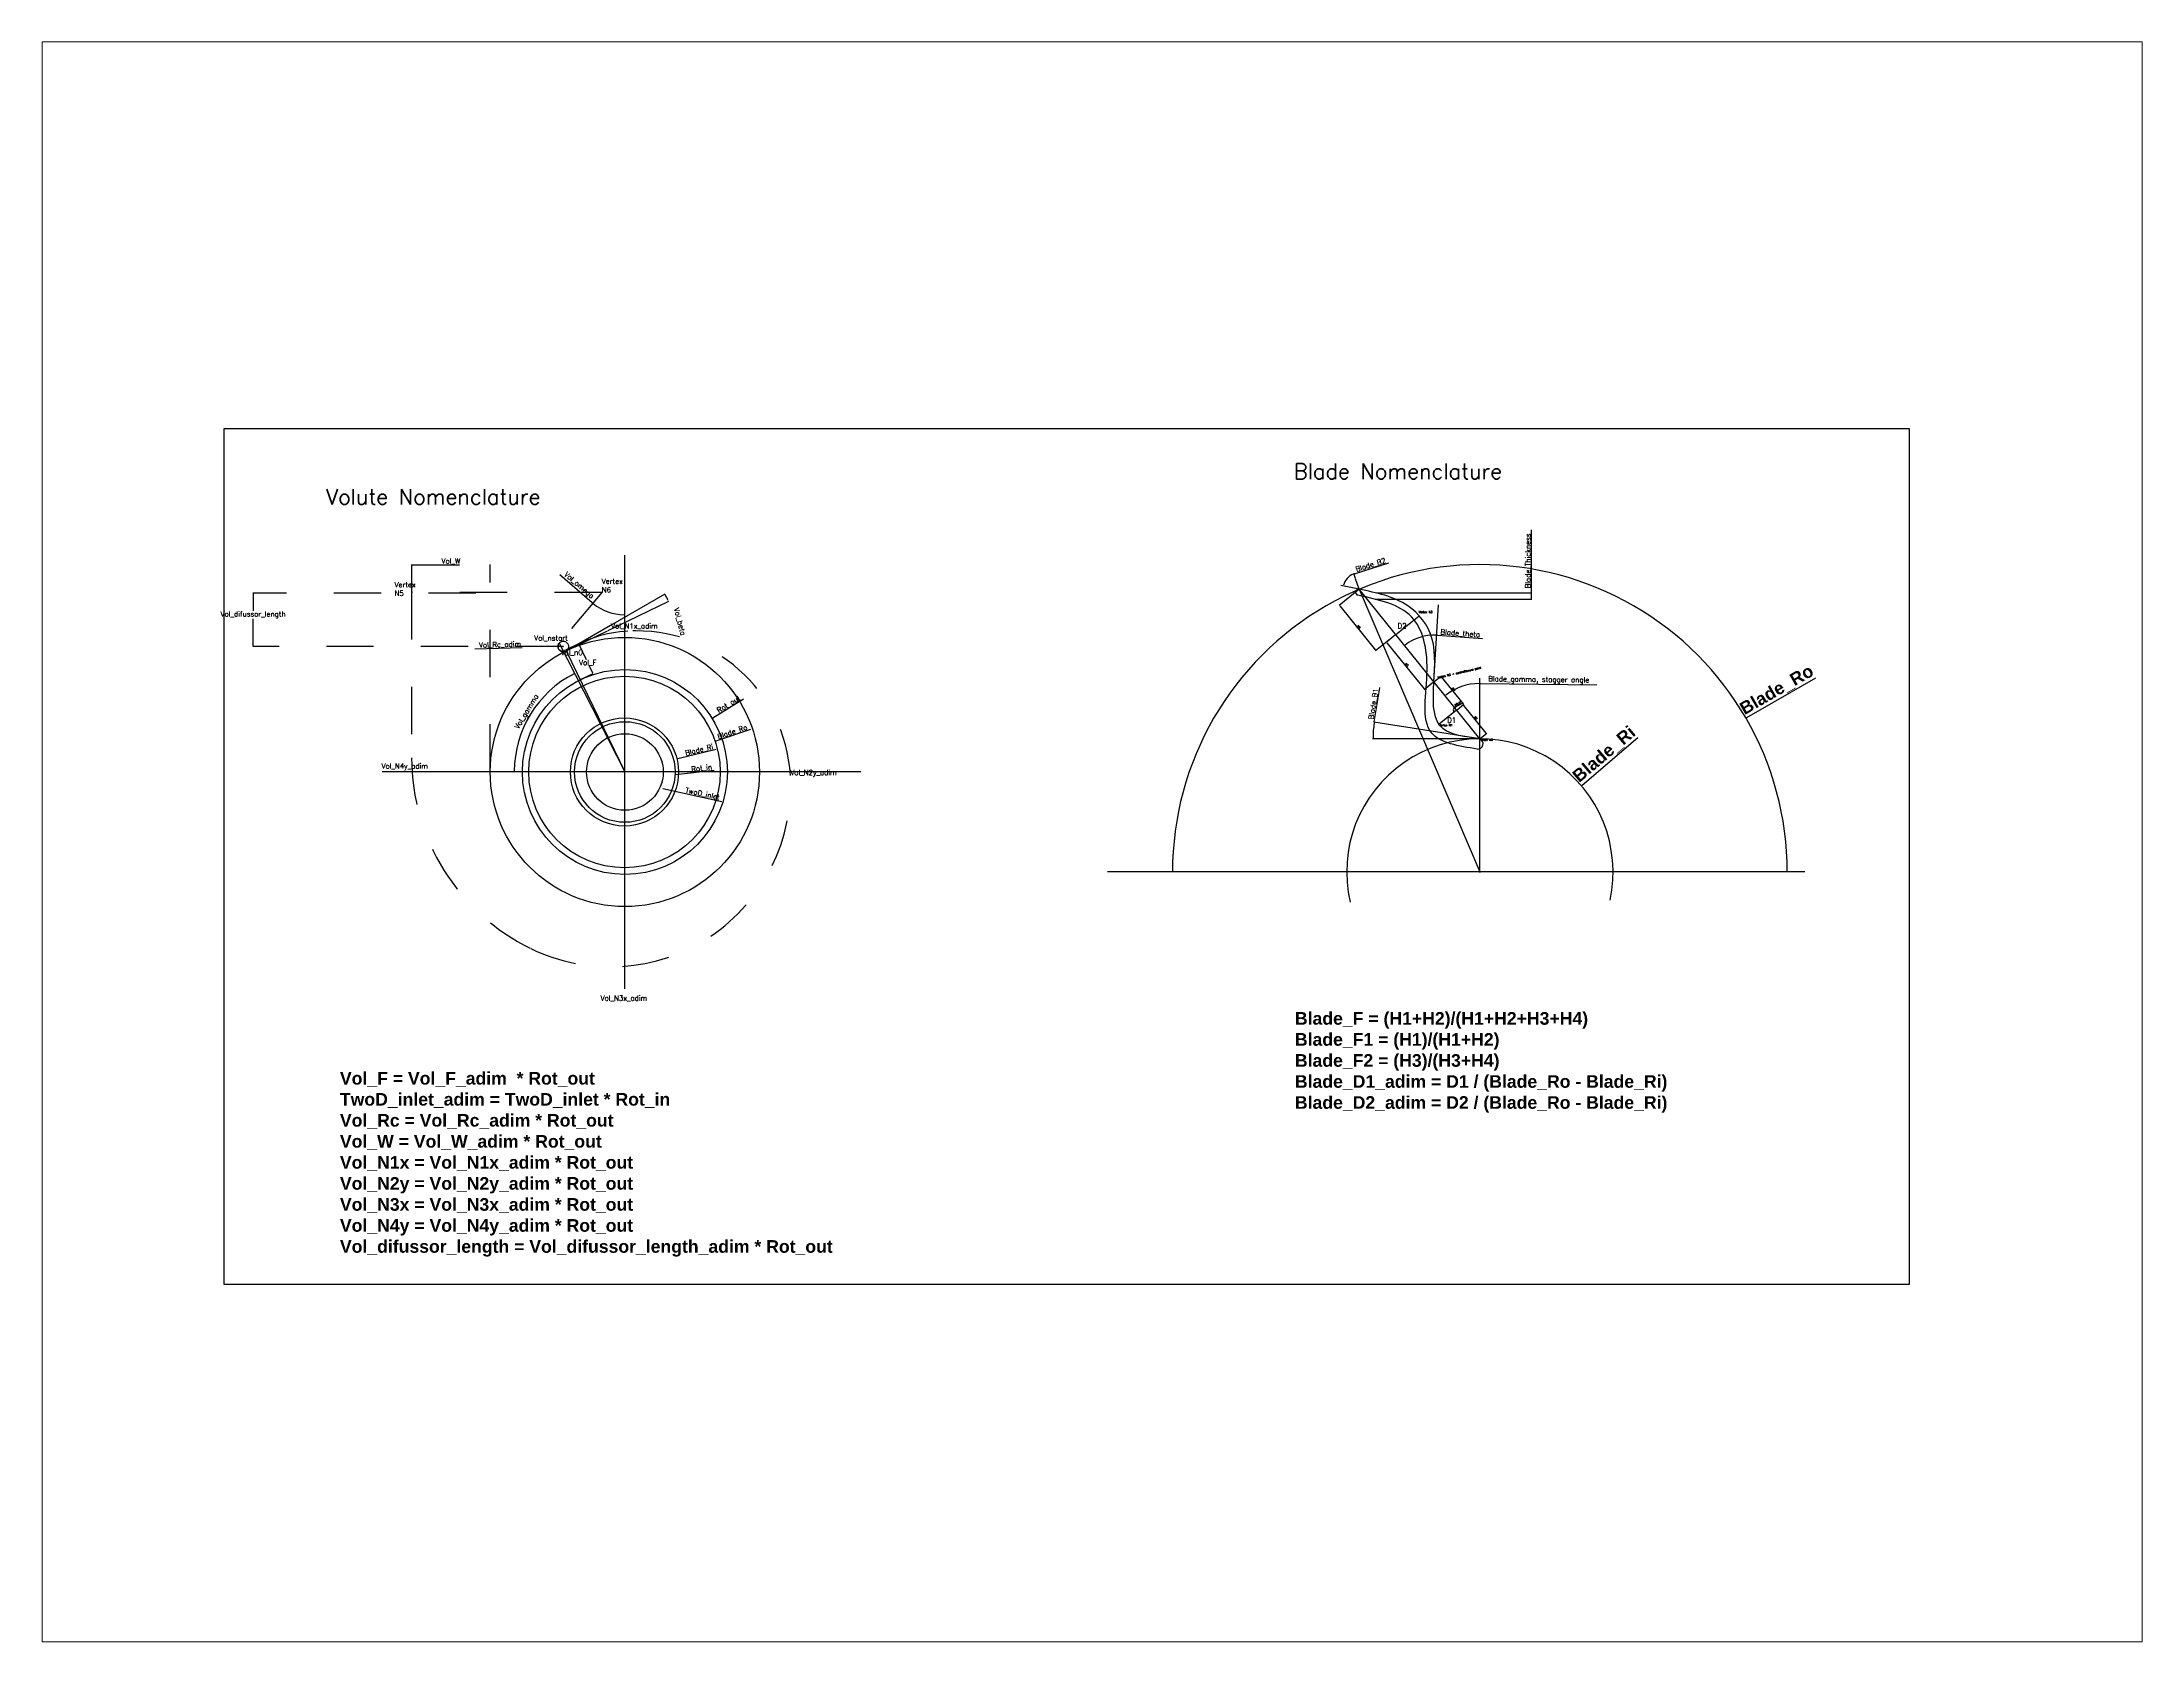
# Paper-space layout 'Presentación1' of a CAD drawing. Header units: millimetres. Extents: x 27 to 240, y 20 to 183.
# The model-space entities are those that its viewports show. They can reach past a viewport. Long polylines and large blocks are cut down to what shows.
import ezdxf

# ---------------------------------------------------------------- set-up
doc = ezdxf.new("R2010")
doc.units = ezdxf.units.MM
doc.header["$PDMODE"] = 35
doc.linetypes.add('HIDDEN', pattern=[0.2, 0.1, -0.1])
doc.linetypes.add('TRAZO_Y_PUNTO2', pattern=[12.7, 6.35, -3.175, 0, -3.175])
doc.layers.add('ACOTA', color=1, linetype='Continuous')
doc.styles.add('ROMANS', font='romans.shx', dxfattribs={"height": 25})
doc.styles.add('SANSSERIFBOLD', font='sasb____.pfb', dxfattribs={"height": 61.539317})
doc.styles.get("Standard").update_dxf_attribs({"font": 'romans.shx', "height": 10})
doc.dimstyles.get("Standard").update_dxf_attribs({"dimscale": 0.8, "dimtxt": 4, "dimasz": 4, "dimexe": 2.5, "dimexo": 2.5, "dimgap": 4, "dimtad": 1, "dimdec": 1, "dimzin": 0, "dimdsep": 46, "dimtxsty": 'Standard', "dimcen": 2.5, "dimclrt": 4, "dimadec": 1, "dimazin": 0, "dimtfac": 1, "dimtdec": 1, "dimtofl": 0, "dimtmove": 0, "dimatfit": 3, "dimfxl": 1, "dimtolj": 1, "dimtzin": 0, "dimarcsym": 0})

# ---------------------------------------------------------------- blocks, each defined once
blk = doc.blocks.new('*D22')
at = {"layer": 'ACOTA', "color": 0, "lineweight": -2}
for p, q in [((7576, -1286), (7303, -1518)), ((6803, -1940), (6807, -1940)), ((6805, -1942), (6805, -1938))]:
    blk.add_line(p, q, dxfattribs=at)
at = {"layer": 'ACOTA', "color": 0}
blk.add_solid([(7302, -1517), (7303, -1518), (7300, -1520)], dxfattribs=at)
at = {"layer": 'Defpoints', "color": 0}
for p in [(7300, -1520), (6805, -1940)]:
    blk.add_point(p, dxfattribs=at)
at = {"layer": 'ACOTA', "color": 4, "insert": (7413, -1368), "char_height": 61.54, "attachment_point": 5, "rotation": 40.2912, "style": 'SANSSERIFBOLD'}
blk.add_mtext('\\A1;Blade_Ri', dxfattribs=at)
blk = doc.blocks.new('*D23')
at = {"layer": 'ACOTA', "color": 0, "lineweight": -2}
for p, q in [((8443, -994), (8106, -1188)), ((6803, -1940), (6807, -1940)), ((6805, -1942), (6805, -1938))]:
    blk.add_line(p, q, dxfattribs=at)
at = {"layer": 'ACOTA', "color": 0}
blk.add_solid([(8106, -1188), (8107, -1189), (8104, -1190)], dxfattribs=at)
at = {"layer": 'Defpoints', "color": 0}
for p in [(8104, -1190), (6805, -1940)]:
    blk.add_point(p, dxfattribs=at)
at = {"layer": 'ACOTA', "color": 4, "insert": (8255, -1054), "char_height": 61.54, "attachment_point": 5, "rotation": 29.9968, "style": 'SANSSERIFBOLD'}
blk.add_mtext('\\A1;Blade_Ro', dxfattribs=at)
blk = doc.blocks.new('*D26')
at = {"color": 0, "lineweight": -2}
for p, q in [((6197, -507), (6189, -484)), ((6192, -485), (6361, -432))]:
    blk.add_line(p, q, dxfattribs=at)
for start, end in [(111.9002, 165.8093), (107.2708, 109.5855)]:
    blk.add_arc((6216, -560), 79.2, start, end, dxfattribs=at)
at = {"color": 0}
for points in [[(6186, -486), (6186, -487), (6189, -486)], [(6140, -541), (6139, -541), (6138, -544)]]:
    blk.add_solid(points, dxfattribs=at)
at = {"layer": 'Defpoints', "color": 0}
for p in [(6198, -509), (6125, -541), (6148, -519), (6216, -560), (6216, -560)]:
    blk.add_point(p, dxfattribs=at)
at = {"color": 4, "insert": (6272, -442), "char_height": 25, "attachment_point": 5, "rotation": 17.2708, "style": 'ROMANS'}
blk.add_mtext('\\A1;Blade_B2', dxfattribs=at)
blk = doc.blocks.new('*D27')
at = {"color": 0, "lineweight": -2}
blk.add_line((6808, -1020), (7375, -1027), dxfattribs=at)
for start, end in [(90.6799, 128.2123), (89.3201, 90)]:
    blk.add_arc((6805, -1290), 270, start, end, dxfattribs=at)
at = {"color": 0}
for points in [[(6801, -1020), (6801, -1021), (6805, -1020)], [(6638, -1079), (6637, -1078), (6635, -1080)]]:
    blk.add_solid(points, dxfattribs=at)
at = {"layer": 'Defpoints', "color": 0}
for p in [(6216, -560), (6805, -993), (6687, -1048), (6804, -1290), (6805, -1940)]:
    blk.add_point(p, dxfattribs=at)
at = {"color": 4, "insert": (7092, -1004), "char_height": 25, "attachment_point": 5, "rotation": 359.3201, "style": 'ROMANS'}
blk.add_mtext('\\A1;Blade_gamma, stagger angle', dxfattribs=at)
blk = doc.blocks.new('*D28')
at = {"color": 0, "lineweight": -2}
for p, q in [((6289, -1207), (6316, -1039)), ((6411, -1229), (6287, -1209)), ((6344, -1290), (6281, -1290))]:
    blk.add_line(p, q, dxfattribs=at)
for start, end in [(171.5106, 179.6488), (170.8082, 171.1594)]:
    blk.add_arc((6805, -1290), 522, start, end, dxfattribs=at)
at = {"color": 0}
for points in [[(6288, -1213), (6289, -1213), (6289, -1210)], [(6283, -1287), (6282, -1287), (6283, -1290)]]:
    blk.add_solid(points, dxfattribs=at)
at = {"layer": 'Defpoints', "color": 0}
for p in [(6413, -1229), (6283, -1263), (6346, -1290), (6805, -1290), (6805, -1290)]:
    blk.add_point(p, dxfattribs=at)
at = {"color": 4, "insert": (6286, -1120), "char_height": 25, "attachment_point": 5, "rotation": 80.8082, "style": 'ROMANS', "bg_fill": 3, "box_fill_scale": 1.1, "bg_fill_color": 256, "bg_fill_true_color": 13158600, "bg_fill_transparency": 11152368}
blk.add_mtext('\\A1;Blade_B1', dxfattribs=at)
blk = doc.blocks.new('*D29')
at = {"color": 0, "lineweight": -2}
blk.add_line((6597, -785), (6818, -801), dxfattribs=at)
for start, end in [(87.5273, 128.0866), (85.9161, 86.7217)]:
    blk.add_arc((6581, -1012), 228, start, end, dxfattribs=at)
at = {"color": 0}
for points in [[(6590, -784), (6590, -786), (6594, -785)], [(6441, -834), (6440, -833), (6438, -835)]]:
    blk.add_solid(points, dxfattribs=at)
at = {"layer": 'Defpoints', "color": 0}
for p in [(6216, -560), (6602, -637), (6485, -806), (6581, -1012), (6804, -1290)]:
    blk.add_point(p, dxfattribs=at)
at = {"color": 4, "insert": (6709, -776), "char_height": 25, "attachment_point": 5, "rotation": 355.9161, "style": 'ROMANS'}
blk.add_mtext('\\A1;Blade_theta', dxfattribs=at)
blk = doc.blocks.new('*D30')
at = {"color": 0, "lineweight": -2}
blk.add_line((6684, -1135), (6720, -1116), dxfattribs=at)
for start, end in [(140.222, 207.5623), (117.5623, 128.8922)]:
    blk.add_arc((6691, -1150), 16.2, start, end, dxfattribs=at)
at = {"color": 0}
for points in [[(6677, -1157), (6676, -1157), (6679, -1160)], [(6678, -1139), (6679, -1140), (6681, -1137)]]:
    blk.add_solid(points, dxfattribs=at)
at = {"layer": 'Defpoints', "color": 0}
for p in [(6216, -560), (6605, -1219), (6675, -1152), (6691, -1150), (6804, -1290)]:
    blk.add_point(p, dxfattribs=at)
at = {"color": 5, "insert": (6698, -1119), "char_height": 10, "attachment_point": 5, "rotation": 27.5623}
blk.add_mtext('\\A1;90.0°', dxfattribs=at)
blk = doc.blocks.new('*D31')
at = {"color": 0, "lineweight": -2}
for p, q in [((6214, -562), (6118, -639)), ((6121, -641), (6296, -857)), ((6393, -783), (6296, -861))]:
    blk.add_line(p, q, dxfattribs=at)
at = {"color": 0}
for points in [[(6122, -640), (6121, -641), (6119, -638)], [(6296, -856), (6295, -857), (6298, -859)]]:
    blk.add_solid(points, dxfattribs=at)
at = {"layer": 'Defpoints', "color": 0}
for p in [(6216, -560), (6394, -781), (6298, -859)]:
    blk.add_point(p, dxfattribs=at)
at = {"insert": (6215, -744), "char_height": 10, "attachment_point": 5, "rotation": 308.891}
blk.add_mtext('\\A1;H4', dxfattribs=at)
blk = doc.blocks.new('*D32')
at = {"color": 0, "lineweight": -2}
for p, q in [((6393, -783), (6347, -820)), ((6350, -821), (6532, -1047)), ((6579, -1014), (6533, -1051))]:
    blk.add_line(p, q, dxfattribs=at)
at = {"color": 0}
for points in [[(6351, -821), (6350, -821), (6348, -819)], [(6533, -1047), (6532, -1047), (6534, -1050)]]:
    blk.add_solid(points, dxfattribs=at)
at = {"layer": 'Defpoints', "color": 0}
for p in [(6394, -781), (6581, -1012), (6534, -1050)]:
    blk.add_point(p, dxfattribs=at)
at = {"color": 7, "insert": (6448, -929), "char_height": 10, "attachment_point": 5, "rotation": 308.8922}
blk.add_mtext('\\A1;H3', dxfattribs=at)
blk = doc.blocks.new('*D33')
at = {"color": 0, "lineweight": -2}
for p, q in [((6582, -1011), (6616, -984)), ((6616, -988), (6723, -1120)), ((6693, -1148), (6726, -1121))]:
    blk.add_line(p, q, dxfattribs=at)
at = {"color": 0}
for points in [[(6617, -988), (6616, -988), (6614, -985)], [(6723, -1120), (6722, -1120), (6725, -1123)]]:
    blk.add_solid(points, dxfattribs=at)
at = {"layer": 'Defpoints', "color": 0}
for p in [(6581, -1012), (6725, -1123), (6691, -1150)]:
    blk.add_point(p, dxfattribs=at)
at = {"color": 7, "insert": (6676, -1049), "char_height": 10, "attachment_point": 5, "rotation": 308.8922}
blk.add_mtext('\\A1;H2', dxfattribs=at)
blk = doc.blocks.new('*D34')
at = {"color": 0, "lineweight": -2}
for p, q in [((6693, -1148), (6724, -1123)), ((6725, -1127), (6834, -1262)), ((6806, -1289), (6838, -1263))]:
    blk.add_line(p, q, dxfattribs=at)
at = {"color": 0}
for points in [[(6725, -1126), (6724, -1127), (6723, -1124)], [(6834, -1262), (6834, -1262), (6836, -1265)]]:
    blk.add_solid(points, dxfattribs=at)
at = {"layer": 'Defpoints', "color": 0}
for p in [(6691, -1150), (6805, -1290), (6836, -1265)]:
    blk.add_point(p, dxfattribs=at)
at = {"color": 7, "insert": (6786, -1189), "char_height": 10, "attachment_point": 5, "rotation": 308.907}
blk.add_mtext('\\A1;H1', dxfattribs=at)
blk = doc.blocks.new('*D35')
at = {"color": 0, "lineweight": -2}
for p, q in [((7056, -578), (7056, -270)), ((6293, -608), (7058, -608)), ((6300, -578), (7058, -578)), ((7056, -605), (7056, -581))]:
    blk.add_line(p, q, dxfattribs=at)
at = {"color": 0}
for points in [[(7056, -581), (7057, -581), (7056, -578)], [(7056, -605), (7057, -605), (7056, -608)]]:
    blk.add_solid(points, dxfattribs=at)
at = {"layer": 'Defpoints', "color": 0}
for p in [(6291, -608), (6298, -578), (7056, -578)]:
    blk.add_point(p, dxfattribs=at)
at = {"color": 4, "insert": (7040, -422), "char_height": 25, "attachment_point": 5, "rotation": 90, "style": 'ROMANS'}
blk.add_mtext('\\A1;Blade_Thickness', dxfattribs=at)
blk = doc.blocks.new('*D36')
at = {"color": 0, "lineweight": -2}
for p, q in [((2564, -735), (2828, -583)), ((2550, -762), (2847, -618))]:
    blk.add_line(p, q, dxfattribs=at)
blk.add_arc((2345, -861), 556, 26.1567, 29.6228, dxfattribs=at)
at = {"color": 0}
for points in [[(2828, -587), (2829, -586), (2827, -584)], [(2844, -616), (2844, -616), (2845, -619)]]:
    blk.add_solid(points, dxfattribs=at)
at = {"layer": 'Defpoints', "color": 0}
for p in [(2833, -595), (2548, -763), (2563, -736), (2345, -861), (2345, -861)]:
    blk.add_point(p, dxfattribs=at)
at = {"color": 4, "insert": (2900, -718), "char_height": 25, "attachment_point": 5, "rotation": 284.5092, "style": 'ROMANS'}
blk.add_mtext('\\A1;Vol_beta', dxfattribs=at)
blk = doc.blocks.new('*D37')
at = {"color": 0, "lineweight": -2}
blk.add_line((2473, -626), (2315, -490), dxfattribs=at)
for start, end in [(229.2496, 230), (230.7504, 269.2496)]:
    blk.add_arc((2632, -441), 244, start, end, dxfattribs=at)
at = {"color": 0}
for points in [[(2477, -630), (2478, -629), (2475, -628)], [(2629, -684), (2629, -685), (2632, -685)]]:
    blk.add_solid(points, dxfattribs=at)
at = {"layer": 'Defpoints', "color": 0}
for p in [(2632, -394), (2519, -575), (2576, -678), (2312, -823), (2632, -2510)]:
    blk.add_point(p, dxfattribs=at)
at = {"color": 4, "insert": (2407, -543), "char_height": 25, "attachment_point": 5, "rotation": 319.2496, "style": 'ROMANS'}
blk.add_mtext('\\A1;Vol_omega', dxfattribs=at)
blk = doc.blocks.new('*D38')
at = {"color": 0, "lineweight": -2}
blk.add_arc((2632, -1452), 540, 117.3426, 179.6605, dxfattribs=at)
at = {"color": 0}
for points in [[(2384, -972), (2384, -973), (2387, -971)], [(2093, -1449), (2092, -1449), (2092, -1452)]]:
    blk.add_solid(points, dxfattribs=at)
at = {"layer": 'Defpoints', "color": 0}
for p in [(2312, -823), (2231, -1091), (1448, -1452), (2632, -1452), (3783, -1452)]:
    blk.add_point(p, dxfattribs=at)
at = {"color": 4, "insert": (2155, -1159), "char_height": 25, "attachment_point": 5, "rotation": 58.5015, "style": 'ROMANS'}
blk.add_mtext('\\A1;Vol_gamma', dxfattribs=at)
blk = doc.blocks.new('*D39')
at = {"color": 0, "lineweight": -2}
for p, q in [((2344, -856), (2407, -825)), ((2407, -829), (2443, -903)), ((2415, -1001), (2478, -971)), ((2475, -969), (2459, -936))]:
    blk.add_line(p, q, dxfattribs=at)
at = {"color": 0}
for points in [[(2407, -829), (2406, -829), (2405, -826)], [(2475, -969), (2474, -969), (2476, -972)]]:
    blk.add_solid(points, dxfattribs=at)
at = {"layer": 'Defpoints', "color": 0}
for p in [(2343, -856), (2414, -1002), (2476, -972)]:
    blk.add_point(p, dxfattribs=at)
at = {"color": 7, "insert": (2451, -919), "char_height": 25, "attachment_point": 5, "style": 'ROMANS'}
blk.add_mtext('\\A1;Vol_F', dxfattribs=at)
blk = doc.blocks.new('*D40')
at = {"color": 0, "lineweight": -2}
for p, q in [((2630, -1494), (2634, -1494)), ((2632, -1496), (2632, -1492)), ((3105, -1597), (2818, -1534))]:
    blk.add_line(p, q, dxfattribs=at)
at = {"color": 0}
blk.add_solid([(2818, -1534), (2818, -1535), (2815, -1534)], dxfattribs=at)
at = {"layer": 'Defpoints', "color": 0}
for p in [(2632, -1494), (2815, -1534)]:
    blk.add_point(p, dxfattribs=at)
at = {"color": 4, "insert": (3011, -1559), "char_height": 25, "attachment_point": 5, "rotation": 347.7105, "style": 'ROMANS'}
blk.add_mtext('\\A1;TwoD_inlet', dxfattribs=at)
blk = doc.blocks.new('*D41')
at = {"color": 0, "lineweight": -2}
for p, q in [((3077, -1342), (2890, -1388)), ((2628, -1452), (2632, -1452)), ((2630, -1454), (2630, -1450))]:
    blk.add_line(p, q, dxfattribs=at)
at = {"color": 0}
blk.add_solid([(2889, -1387), (2890, -1388), (2886, -1389)], dxfattribs=at)
at = {"layer": 'Defpoints', "color": 0}
for p in [(2886, -1389), (2630, -1452)]:
    blk.add_point(p, dxfattribs=at)
at = {"color": 4, "insert": (2995, -1345), "char_height": 25, "attachment_point": 5, "rotation": 13.8854, "style": 'ROMANS'}
blk.add_mtext('\\A1;Blade_Ri', dxfattribs=at)
blk = doc.blocks.new('*D42')
at = {"color": 0, "lineweight": -2}
for p, q in [((3245, -1245), (3076, -1302)), ((2628, -1452), (2632, -1452)), ((2630, -1454), (2630, -1450))]:
    blk.add_line(p, q, dxfattribs=at)
at = {"color": 0}
blk.add_solid([(3076, -1302), (3076, -1303), (3073, -1303)], dxfattribs=at)
at = {"layer": 'Defpoints', "color": 0}
for p in [(3073, -1303), (2630, -1452)]:
    blk.add_point(p, dxfattribs=at)
at = {"color": 4, "insert": (3157, -1257), "char_height": 25, "attachment_point": 5, "rotation": 18.5829, "style": 'ROMANS'}
blk.add_mtext('\\A1;Blade_Ro', dxfattribs=at)
blk = doc.blocks.new('*D43')
at = {"color": 0, "lineweight": -2}
for p, q in [((3211, -1097), (3061, -1189)), ((2630, -1452), (2634, -1452)), ((2632, -1454), (2632, -1450))]:
    blk.add_line(p, q, dxfattribs=at)
at = {"color": 0}
blk.add_solid([(3061, -1189), (3062, -1190), (3059, -1191)], dxfattribs=at)
at = {"layer": 'Defpoints', "color": 0}
for p in [(3059, -1191), (2632, -1452)]:
    blk.add_point(p, dxfattribs=at)
at = {"color": 4, "insert": (3139, -1122), "char_height": 25, "attachment_point": 5, "rotation": 31.4767, "style": 'ROMANS'}
blk.add_mtext('\\A1;Rot_out', dxfattribs=at)
blk = doc.blocks.new('*D44')
at = {"color": 0, "lineweight": -2}
for p, q in [((2630, -1494), (2634, -1494)), ((2632, -1496), (2632, -1492)), ((3068, -1444), (2879, -1466))]:
    blk.add_line(p, q, dxfattribs=at)
at = {"color": 0}
blk.add_solid([(2879, -1465), (2879, -1466), (2876, -1466)], dxfattribs=at)
at = {"layer": 'Defpoints', "color": 0}
for p in [(2632, -1494), (2876, -1466)]:
    blk.add_point(p, dxfattribs=at)
at = {"color": 4, "insert": (3007, -1434), "char_height": 25, "attachment_point": 5, "rotation": 6.5025, "style": 'ROMANS'}
blk.add_mtext('\\A1;Rot_in', dxfattribs=at)
blk = doc.blocks.new('*D45')
at = {"color": 0, "linetype": 'HIDDEN', "lineweight": -2}
for p, q in [((1900, -851), (2302, -840)), ((2329, -839), (2333, -839)), ((2331, -841), (2331, -837))]:
    blk.add_line(p, q, dxfattribs=at)
at = {"color": 0, "linetype": 'HIDDEN'}
blk.add_solid([(2302, -840), (2302, -841), (2306, -840)], dxfattribs=at)
at = {"layer": 'Defpoints', "color": 0, "linetype": 'HIDDEN'}
for p in [(2306, -840), (2331, -839)]:
    blk.add_point(p, dxfattribs=at)
at = {"color": 7, "linetype": 'HIDDEN', "insert": (2023, -831), "char_height": 25, "attachment_point": 5, "rotation": 1.5315, "style": 'ROMANS'}
blk.add_mtext('\\A1;Vol_Rc_adim', dxfattribs=at)
blk = doc.blocks.new('*D46')
at = {"color": 0, "linetype": 'HIDDEN', "lineweight": -2}
for p, q in [((1592, -573), (1592, -439)), ((1595, -441), (1972, -441)), ((1975, -1450), (1975, -439))]:
    blk.add_line(p, q, dxfattribs=at)
at = {"color": 0, "linetype": 'HIDDEN'}
for points in [[(1595, -440), (1595, -442), (1592, -441)], [(1972, -440), (1972, -442), (1975, -441)]]:
    blk.add_solid(points, dxfattribs=at)
at = {"layer": 'Defpoints', "color": 0, "linetype": 'HIDDEN'}
for p in [(1975, -441), (1592, -575), (1975, -1452)]:
    blk.add_point(p, dxfattribs=at)
at = {"color": 7, "linetype": 'HIDDEN', "insert": (1783, -424), "char_height": 25, "attachment_point": 5, "style": 'ROMANS'}
blk.add_mtext('\\A1;Vol_W', dxfattribs=at)
blk = doc.blocks.new('*D47')
at = {"color": 0, "linetype": 'HIDDEN', "lineweight": -2}
for p, q in [((1904, -579), (816, -579)), ((818, -582), (818, -666)), ((818, -836), (818, -705)), ((2329, -839), (816, -839))]:
    blk.add_line(p, q, dxfattribs=at)
at = {"color": 0, "linetype": 'HIDDEN'}
for points in [[(818, -582), (819, -582), (818, -579)], [(818, -836), (819, -836), (818, -839)]]:
    blk.add_solid(points, dxfattribs=at)
at = {"layer": 'Defpoints', "color": 0, "linetype": 'HIDDEN'}
for p in [(1906, -579), (818, -839), (2331, -839)]:
    blk.add_point(p, dxfattribs=at)
at = {"color": 7, "linetype": 'HIDDEN', "insert": (818, -685), "char_height": 25, "attachment_point": 5, "style": 'ROMANS'}
blk.add_mtext('\\A1;Vol_difussor_length', dxfattribs=at)

msp = doc.modelspace()

# ---------------------------------------------------------------- linework, layer by layer
at = {"color": 0, "linetype": 'HIDDEN', "ltscale": 500}
for p, q in [((2632.23, -2509.58), (2632.23, -394.49)), ((6804.55, -1939.98), (6804.55, -993.43))]:
    msp.add_line(p, q, dxfattribs=at)
at = {"color": 253, "linetype": 'HIDDEN', "ltscale": 200}
for p, q in [((6215.85, -560.26), (6197.55, -508.84)), ((6215.86, -560.28), (6125.39, -541.26)), ((6215.85, -560.26), (6690.01, -1671.91)), ((6804.38, -1289.85), (6215.86, -560.28)), ((2311.57, -822.79), (2632.23, -1452.04)), ((6690.22, -1672.09), (6804.55, -1939.98))]:
    msp.add_line(p, q, dxfattribs=at)
at = {"color": 6, "linetype": 'HIDDEN'}
for p, q in [((2519.24, -575.3), (1591.64, -575.3)), ((1591.64, -575.3), (1591.64, -1382.31)), ((1591.64, -575.3), (1591.64, -1382.31)), ((2519.24, -575.3), (2311.57, -822.79))]:
    msp.add_line(p, q, dxfattribs=at)
for p, q in [((6394.22, -781.4), (6508.43, -689.27)), ((2345.06, -861.25), (2562.74, -735.81)), ((2345.06, -861.25), (2547.71, -763.17)), ((6804.55, -1289.98), (6345.98, -1289.98)), ((2630.23, -1452.04), (2634.23, -1452.04)), ((2632.23, -1454.04), (2632.23, -1450.04))]:
    msp.add_line(p, q)
at = {"linetype": 'HIDDEN', "ltscale": 200}
msp.add_line((2345.06, -861.25), (2632.23, -1452.04), dxfattribs=at)
at = {"color": 5}
msp.add_line((6804.55, -1289.98), (6412.68, -1229.03), dxfattribs=at)
at = {"linetype": 'HIDDEN', "ltscale": 500}
msp.add_line((3783.23, -1452.04), (1448.41, -1452.04), dxfattribs=at)
at = {"linetype": 'TRAZO_Y_PUNTO2', "lineweight": 30, "ltscale": 50}
msp.add_line((8391.04, -1939.98), (4988.13, -1939.98), dxfattribs=at)
msp.add_lwpolyline([(676.5, 224.16), (8900.31, 224.16), (8900.31, -3953.88), (676.5, -3953.88)], close=True)
for centre, radius in [((7623.44, -1992.54), 92728.98), ((2630.23, -1452.04), 467.16), ((2630.23, -1452.04), 263.9), ((2632.23, -1452.04), 245.54)]:
    msp.add_circle(centre, radius)
at = {"linetype": 'HIDDEN', "ltscale": 200}
msp.add_circle((2632.23, -1452.04), 656.88, dxfattribs=at)
at = {"linetype": 'HIDDEN', "ltscale": 150}
msp.add_circle((2331.35, -839.38), 25.82, dxfattribs=at)
at = {"color": 6}
for radius in [500, 186.95]:
    msp.add_circle((2632.23, -1452.04), radius, dxfattribs=at)
for centre, radius, start, end in [((6804.5, -1939.93), 1500, 359.997855, 180.002403), ((6804.55, -1939.98), 650, 347.784608, 193.039889)]:
    msp.add_arc(centre, radius, start, end)
at = {"color": 246}
for centre, radius, start, end in [((6213.08, -574.98), 14.96, 79.308955, 257.103345), ((6794.01, -1313.95), 26.18, 263.926922, 66.2762)]:
    msp.add_arc(centre, radius, start, end, dxfattribs=at)
at = {"color": 6, "linetype": 'HIDDEN'}
for centre, radius, start, end in [((2684.25, -1401.92), 638.26, 93.346907, 122.101906), ((2690.79, -1513.77), 750.3, 3.435956, 93.346907), ((2690.79, -1513.77), 750.3, 3.435956, 93.346907), ((2331.35, -839.38), 25.82, 140, 302.101906), ((2628.05, -1382.31), 1036.42, 180, 243.957597), ((2628.05, -1382.31), 1036.42, 180, 243.957597), ((2559.98, -1521.63), 881.35, 243.957597, 3.435956), ((2559.98, -1521.63), 881.35, 243.957597, 3.435956)]:
    msp.add_arc(centre, radius, start, end, dxfattribs=at)
at = {"color": 246}
msp.add_spline([(6791.25, -1339.98), (6569.31, -1261.97), (6546.68, -953.26), (6471.5, -695.5), (6209.43, -589.49)], degree=3, dxfattribs=at)
at = {"color": 1}
msp.add_spline([(6804.38, -1289.85), (6623.59, -1239.42), (6570.77, -799.51), (6453.02, -641.33), (6215.86, -560.28)], degree=3, dxfattribs=at)

# ---------------------------------------------------------------- texts
at = {"color": 6, "char_height": 75, "width": 2490.2385, "attachment_point": 1}
for s, insert in [('Blade Nomenclature', (5896.97, 52.72)), ('Volute Nomenclature', (1174.98, -71.63))]:
    msp.add_mtext(s, dxfattribs=dict(at, insert=insert))
at = {"color": 7, "linetype": 'HIDDEN', "char_height": 25, "width": 23.9911, "attachment_point": 1, "style": 'ROMANS'}
for s, insert in [('Vertex\\PN6', (2519.24, -508.63)), ('Vertex\\PN5', (1508.39, -525.41)), ('Vol_N4y_adim', (1444.95, -1410.74)), ('Vol_N2y_adim', (3439.74, -1442.14)), ('Vol_N3x_adim', (2513.93, -2543.06))]:
    msp.add_mtext(s, dxfattribs=dict(at, insert=insert))
at = {"insert": (6506.67, -666.3), "char_height": 10, "width": 178.2299, "attachment_point": 1}
msp.add_mtext('Vertex N3', dxfattribs=at)
at = {"char_height": 25, "attachment_point": 1, "style": 'ROMANS'}
for s, insert, width in [('Vol_nstart', (2189.73, -785.97), 102.0313), ('Vol_n0', (2319.03, -856.38), 100.9676)]:
    msp.add_mtext(s, dxfattribs=dict(at, insert=insert, width=width))
at = {"color": 4, "linetype": 'HIDDEN', "insert": (2564.86, -726.7), "char_height": 25, "width": 23.9911, "attachment_point": 1, "style": 'ROMANS'}
msp.add_mtext('Vol_N1x_adim', dxfattribs=at)
at = {"color": 7, "insert": (6403.03, -726.46), "char_height": 25, "width": 31.5805, "attachment_point": 1, "style": 'ROMANS'}
msp.add_mtext('D2', dxfattribs=at)
at = {"color": 4, "char_height": 61.5393, "attachment_point": 1, "style": 'SANSSERIFBOLD'}
for s, insert, width in [('{\\C7;Blade_F }= (H1+H2)/(H1+H2+H3+H4)\\P{\\C7;Blade_F1 }= (H1)/(H1+H2)\\P{\\C7;Blade_F2 }= (H3)/(H3+H4)\\P{\\C7;Blade_D1_adim }= D1 / (Blade_Ro - Blade_Ri)\\P{\\C7;Blade_D2_adim }= D2 / (Blade_Ro - Blade_Ri)', (5901.93, -2623.79), 2084.6345), ('{\\C7;Vol_F} = Vol_F_adim  * Rot_out\\P{\\C7;TwoD_inlet_adim }= TwoD_inlet * Rot_in\\P{\\C7;Vol_Rc }= Vol_Rc_adim * Rot_out\\P{\\C7;Vol_W }= Vol_W_adim * Rot_out\\P{\\C7;Vol_N1x }= Vol_N1x_adim * Rot_out\\P{\\C7;Vol_N2y }= Vol_N2y_adim * Rot_out\\P{\\C7;Vol_N3x }= Vol_N3x_adim * Rot_out\\P{\\C7;Vol_N4y }= Vol_N4y_adim * Rot_out\\P{\\C7;Vol_difussor_length }= Vol_difussor_length_adim * Rot_out', (1241.55, -2916.01), 2625.6622)]:
    msp.add_mtext(s, dxfattribs=dict(at, insert=insert, width=width))
at = {"layer": 'ACOTA', "color": 7, "insert": (6597.03, -986.38), "char_height": 10, "width": 319.591, "attachment_point": 1, "rotation": 12.938866}
msp.add_mtext('Vertex N2 = contraflexure point', dxfattribs=at)

# ---------------------------------------------------------------- dimensions: what is measured, and where the dimension line sits
dim = msp.add_linear_dim(base=(7056.47, -578.3), p1=(6290.81, -607.99), p2=(6298.15, -578.3), angle=90, text='Blade_Thickness', dimstyle='Standard', override={"dimtih": 1, "dimtxsty": 'ROMANS'})
dim.commit()
dim.dimension.update_dxf_attribs({"geometry": '*D35', "text_midpoint": (7039.58, -422.49)})
at = {"linetype": 'HIDDEN'}
dim = msp.add_linear_dim(base=(1975.35, -441.03), p1=(1591.64, -575.3), p2=(1975.35, -1452.04), text='Vol_W', dimstyle='Standard', override={"dimtxsty": 'ROMANS', "dimclrt": 7}, dxfattribs=at)
dim.commit()
dim.dimension.update_dxf_attribs({"geometry": '*D46', "text_midpoint": (1783.49, -424.14)})
for base, line1, line2, text, picture, middle in [((2575.89, -678.37), ((2632.23, -2509.58), (2632.23, -394.49)), ((2519.24, -575.3), (2311.57, -822.79)), 'Vol_omega', '*D37', (2407.08, -542.92)), ((6686.63, -1047.53), ((6804.55, -1939.98), (6804.55, -993.43)), ((6804.38, -1289.85), (6215.86, -560.28)), 'Blade_gamma, stagger angle', '*D27', (7091.52, -1003.9)), ((2230.85, -1090.66), ((2311.57, -822.79), (2632.23, -1452.04)), ((3783.23, -1452.04), (1448.41, -1452.04)), 'Vol_gamma', '*D38', (2154.78, -1159.47))]:
    dim = msp.add_angular_dim_2l(base=base, line1=line1, line2=line2, text=text, dimstyle='Standard', override={"dimtxsty": 'ROMANS'})
    dim.commit()
    dim.dimension.update_dxf_attribs({"geometry": picture, "text_midpoint": middle})
at = {"color": 4}
dim = msp.add_angular_dim_2l(base=(6148.23, -519.02), line1=((6215.86, -560.28), (6125.39, -541.26)), line2=((6215.85, -560.26), (6197.55, -508.84)), text='Blade_B2', dimstyle='Standard', override={"dimtxsty": 'ROMANS'}, dxfattribs=at)
dim.commit()
dim.dimension.update_dxf_attribs({"geometry": '*D26', "text_midpoint": (6271.66, -442.29)})
at = {"linetype": 'HIDDEN'}
dim = msp.add_linear_dim(base=(818.43, -839.38), p1=(1905.9, -578.8), p2=(2331.35, -839.38), angle=90, text='Vol_difussor_length', dimstyle='Standard', override={"dimtih": 1, "dimtxsty": 'ROMANS', "dimclrt": 7}, dxfattribs=at)
dim.commit()
dim.dimension.update_dxf_attribs({"geometry": '*D47', "text_midpoint": (818.43, -685.37), "dimtype": 160})
dim = msp.add_angular_dim_2l(base=(2833.2, -595.36), line1=((2345.06, -861.25), (2547.71, -763.17)), line2=((2345.06, -861.25), (2562.74, -735.81)), text='Vol_beta', dimstyle='Standard', override={"dimtxsty": 'ROMANS'})
dim.commit()
dim.dimension.update_dxf_attribs({"geometry": '*D36', "text_midpoint": (2883.19, -721.99), "dimtype": 162})
dim = msp.add_aligned_dim(p1=(6215.85, -560.26), p2=(6394.22, -781.4), distance=-124.04, text='H4', dimstyle='Standard', override={"dimclrt": 256})
dim.commit()
dim.dimension.update_dxf_attribs({"geometry": '*D31', "text_midpoint": (6214.87, -743.56)})
dim = msp.add_radius_dim(center=(2331.35, -839.38), mpoint=(2305.54, -840.07), text='Vol_Rc_adim', dimstyle='Standard', override={"dimtxsty": 'ROMANS', "dimclrt": 7}, dxfattribs=at)
dim.commit()
dim.dimension.update_dxf_attribs({"geometry": '*D45', "text_midpoint": (2023.5, -847.61), "dimtype": 164})
at = {"color": 7}
dim = msp.add_linear_dim(base=(2476.35, -971.87), p1=(2342.7, -856.38), p2=(2413.65, -1002.35), angle=295.923152, text='Vol_F', dimstyle='Standard', override={"dimtih": 1, "dimtxsty": 'ROMANS', "dimclrt": 7}, dxfattribs=at)
dim.commit()
dim.dimension.update_dxf_attribs({"geometry": '*D39', "text_midpoint": (2450.88, -919.46), "dimtype": 161})
for center, mpoint, text, picture, middle in [((2632.23, -1452.04), (3058.66, -1190.96), 'Rot_out', '*D43', (3147.85, -1136.35)), ((2630.23, -1452.04), (2886.41, -1388.71), 'Blade_Ri', '*D41', (2998.55, -1360.99)), ((2632.23, -1493.97), (2876.19, -1466.17), 'Rot_in', '*D44', (3009.04, -1451.02)), ((2632.23, -1493.97), (2814.9, -1533.77), 'TwoD_inlet', '*D40', (3006.91, -1575.59))]:
    dim = msp.add_radius_dim(center=center, mpoint=mpoint, text=text, dimstyle='Standard', override={"dimtxsty": 'ROMANS'})
    dim.commit()
    dim.dimension.update_dxf_attribs({"geometry": picture, "text_midpoint": middle, "dimtype": 164})
dim = msp.add_radius_dim(center=(2630.23, -1452.04), mpoint=(3073.03, -1303.17), text='Blade_Ro', dimstyle='Standard', override={"dimtxsty": 'ROMANS'})
dim.commit()
dim.dimension.update_dxf_attribs({"geometry": '*D42', "text_midpoint": (3156.86, -1257.16)})
at = {"layer": 'ACOTA'}
for center, mpoint, text, override, picture, middle in [((6804.5, -1939.93), (8103.58, -1190.01), 'Blade_Ro', {"dimtxt": 8, "dimtxsty": 'SANSSERIFBOLD'}, '*D23', (8254.78, -1053.75)), ((6804.55, -1939.98), (7300.34, -1519.64), 'Blade_Ri', {"dimtxsty": 'SANSSERIFBOLD'}, '*D22', (7413.11, -1368.44))]:
    dim = msp.add_radius_dim(center=center, mpoint=mpoint, text=text, dimstyle='Standard', override=override, dxfattribs=at)
    dim.commit()
    dim.dimension.update_dxf_attribs({"geometry": picture, "text_midpoint": middle})

# ---------------------------------------------------------------- next in the draw order: dimensions: what is measured, and where the dimension line sits
dim = msp.add_angular_dim_2l(base=(6283.2, -1263.14), line1=((6804.55, -1289.98), (6345.98, -1289.98)), line2=((6804.55, -1289.98), (6412.68, -1229.03)), text='Blade_B1', dimstyle='Standard', override={"dimtxsty": 'ROMANS', "dimtfill": 1})
dim.commit()
dim.dimension.update_dxf_attribs({"geometry": '*D28', "text_midpoint": (6286.08, -1120.23)})

# ---------------------------------------------------------------- next in the draw order: linework, layer by layer
at = {"color": 253, "linetype": 'HIDDEN', "ltscale": 200}
msp.add_line((6580.57, -1012.39), (6602.09, -636.53), dxfattribs=at)
msp.add_line((6691.22, -1149.57), (6605.09, -1219.05))

# ---------------------------------------------------------------- next in the draw order: texts
at = {"char_height": 10, "attachment_point": 1}
for s, insert, width in [('Vertex N1', (6605.09, -1219.05), 131.2126), ('Vertex N0', (6801.17, -1289.46), 72.0391)]:
    msp.add_mtext(s, dxfattribs=dict(at, insert=insert, width=width))
at = {"color": 7, "insert": (6645.36, -1186.56), "char_height": 25, "width": 48.9137, "attachment_point": 1, "style": 'ROMANS'}
msp.add_mtext('D1', dxfattribs=at)

# ---------------------------------------------------------------- next in the draw order: dimensions: what is measured, and where the dimension line sits
dim = msp.add_angular_dim_2l(base=(6484.97, -805.85), line1=((6580.57, -1012.39), (6602.09, -636.53)), line2=((6804.38, -1289.85), (6215.86, -560.28)), text='Blade_theta', dimstyle='Standard', override={"dimtxsty": 'ROMANS'})
dim.commit()
dim.dimension.update_dxf_attribs({"geometry": '*D29', "text_midpoint": (6708.63, -776.43)})
at = {"color": 5}
dim = msp.add_angular_dim_2l(base=(6675.21, -1152.07), line1=((6691.22, -1149.57), (6605.09, -1219.05)), line2=((6804.38, -1289.85), (6215.86, -560.28)), dimstyle='Standard', override={"dimclrt": 5}, dxfattribs=at)
dim.commit()
dim.dimension.update_dxf_attribs({"geometry": '*D30', "text_midpoint": (6697.96, -1118.52)})
for p1, p2, distance, text, picture, middle in [((6394.22, -781.4), (6580.57, -1012.39), -59.28, 'H3', '*D32', (6447.63, -928.97)), ((6580.57, -1012.39), (6691.22, -1149.57), 43.08, 'H2', '*D33', (6675.8, -1048.79))]:
    dim = msp.add_aligned_dim(p1=p1, p2=p2, distance=distance, text=text, dimstyle='Standard', override={"dimclrt": 7})
    dim.commit()
    dim.dimension.update_dxf_attribs({"geometry": picture, "text_midpoint": middle})
at = {"color": 7}
dim = msp.add_aligned_dim(p1=(6691.22, -1149.57), p2=(6804.55, -1289.98), distance=40.38, text='H1', dimstyle='Standard', override={"dimclrt": 7}, dxfattribs=at)
dim.commit()
dim.dimension.update_dxf_attribs({"geometry": '*D34', "text_midpoint": (6785.69, -1189.26)})

psp = doc.layouts.new('Presentación1')

# ---------------------------------------------------------------- viewports
at = {"layer": '0'}
psp.add_viewport(center=(133.35, 101.6), size=(213.36, 162.56), view_center_point=(4911.71, -1793.68), view_height=7808.0845, dxfattribs=at)

doc.saveas('drawing.dxf')
